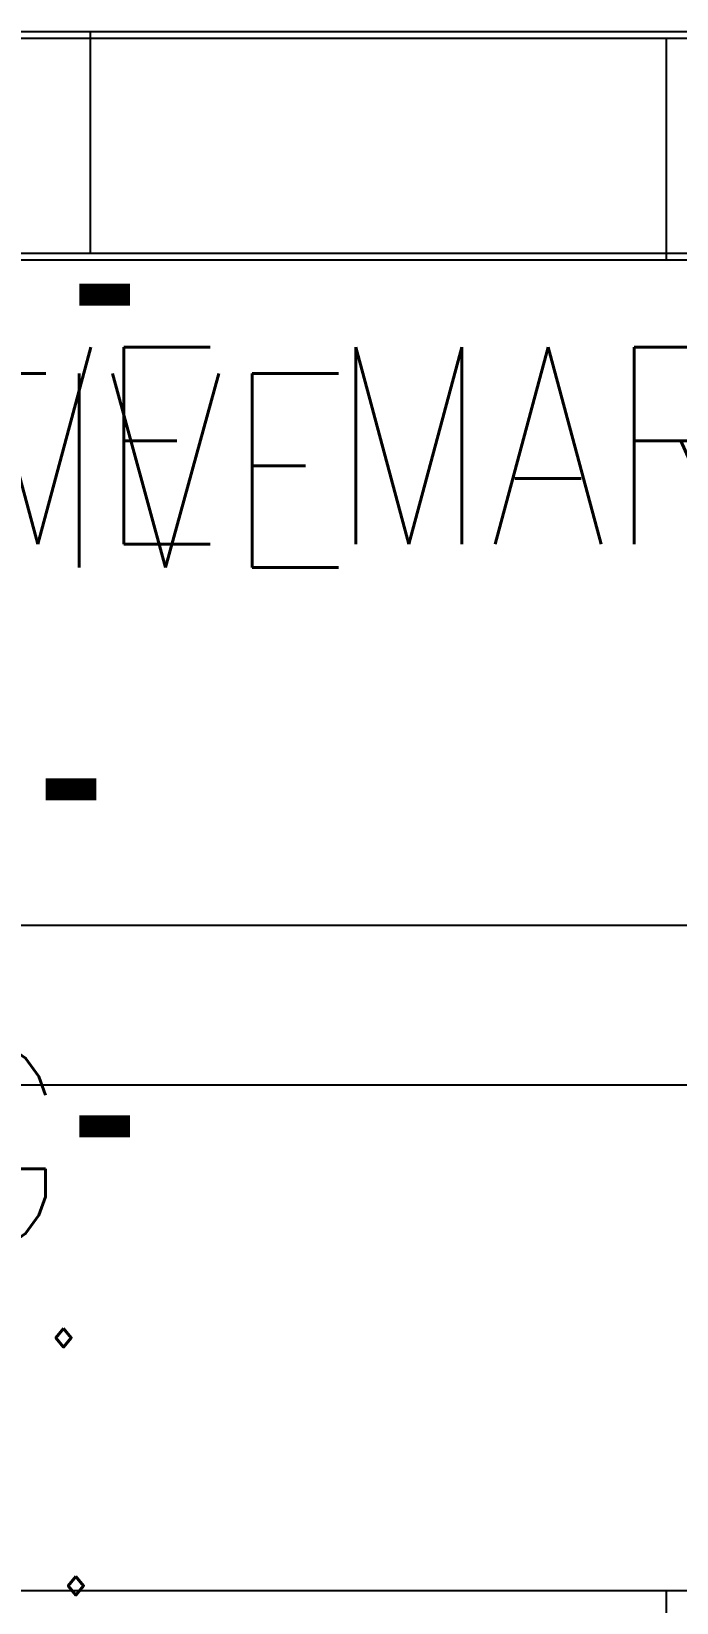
# Model space of a CAD drawing. Header units: millimetres. Extents: x -512 to 1189, y -10 to 841.
# Drawn here: x 26.93 to 38.57, y 558.66 to 587 of the extents above; entities that cross this region are included whole.
import ezdxf
from ezdxf.enums import TextEntityAlignment as Align

# ---------------------------------------------------------------- set-up
doc = ezdxf.new("R2010")
doc.units = ezdxf.units.MM
for name, color, linetype, lineweight in [('5', 7, 'Continuous', 25), ('FRAME', 7, 'Continuous', 25), ('FRAME TEXT (THICK)', 7, 'Continuous', 35), ('gen - FRAME', 7, 'Continuous', 9), ('gen - FRAME TEXT (THICK)', 7, 'Continuous', 25), ('gen - FRAME TEXT (THIN)', 7, 'Continuous', 9), ('PTEXT', 1, 'Continuous', 25)]:
    doc.layers.add(name, color=color, linetype=linetype, lineweight=lineweight)
doc.layers.add('PS', color=3, linetype='Continuous')
doc.styles.add('AWE FONT', font='awe-font.shx', dxfattribs={"width": 0.8})
doc.styles.add('ROMANS', font='ROMANS.shx', dxfattribs={"height": 3.5})

# ---------------------------------------------------------------- blocks, each defined once
blk = doc.blocks.new('SB-A1_991-5.2(block)')
at = {"layer": 'FRAME'}
for p, q in [((10.342, 586.88), (829.852, 586.88)), ((38.388, 582.88), (38.388, 586.88)), ((10.342, 582.88), (825.852, 582.88)), ((10.342, 570.88), (104.518, 570.88)), ((10.342, 558.88), (104.518, 558.88)), ((38.388, 9.384), (38.388, 558.88))]:
    blk.add_line(p, q, dxfattribs=at)
at = {"layer": 'FRAME', "style": 'ROMANS', "width": 0.8}
for s, p in [('PROTECTIVE', (10.992, 577.332)), ('DRAWING', (11.346, 565.148))]:
    blk.add_text(s, height=3.5, dxfattribs=at).set_placement(p)
at = {"layer": 'FRAME', "style": 'ROMANS', "width": 0.8, "flags": 8}
for tag, p in [('SHEET NUMBER 1', (93.449, 565.515)), ('NUMBER OF SHEETS 1', (93.205, 560.6)), ('SHEET NUMBER 2', (817.606, 16.976)), ('NUMBER OF SHEETS 2', (817.606, 10.959))]:
    blk.add_attdef(tag, p, '', height=3.5, dxfattribs=at)
at = {"layer": 'FRAME', "style": 'AWE FONT', "width": 0.8}
for tag, p in [('USED ON 01 - PREFIX', (24.156, 539.71)), ('USED ON 01 - DRG NUMBER', (24.766, 533.632)), ('USED ON 02 - PREFIX', (24.156, 524.71)), ('USED ON 02 - DRG NUMBER', (24.766, 518.632)), ('USED ON 03 - PREFIX', (24.156, 509.71)), ('USED ON 03 - DRG NUMBER', (24.766, 503.632)), ('USED ON 04 - PREFIX', (24.156, 494.71)), ('USED ON 04 - DRG NUMBER', (24.766, 488.632)), ('USED ON 05 - PREFIX', (24.156, 479.71)), ('USED ON 05 - DRG NUMBER', (24.766, 473.632)), ('USED ON 06 - PREFIX', (24.156, 464.71)), ('USED ON 06 - DRG NUMBER', (24.766, 458.632)), ('USED ON 07 - PREFIX', (24.156, 449.71)), ('USED ON 07 - DRG NUMBER', (24.766, 443.632)), ('USED ON 08 - PREFIX', (24.156, 434.71)), ('USED ON 08 - DRG NUMBER', (24.766, 428.632)), ('USED ON 09 - PREFIX', (24.156, 419.71)), ('USED ON 09 - DRG NUMBER', (24.766, 413.632)), ('USED ON 10 - PREFIX', (25.49, 404.71)), ('USED ON 10 - DRG NUMBER', (26.099, 398.632)), ('USED ON 11 - PREFIX', (25.49, 389.71)), ('USED ON 11 - DRG NUMBER', (26.099, 383.632)), ('USED ON 12 - PREFIX', (25.49, 374.71)), ('USED ON 12 - DRG NUMBER', (26.099, 368.632)), ('USED ON 13 - PREFIX', (25.49, 359.71)), ('USED ON 13 - DRG NUMBER', (26.099, 353.632)), ('USED ON 14 - PREFIX', (24.156, 344.71)), ('USED ON 14 - DRG NUMBER', (24.766, 338.632)), ('USED ON 15 - PREFIX', (24.156, 329.71)), ('USED ON 15 - DRG NUMBER', (24.766, 323.632)), ('USED ON 16 - PREFIX', (25.49, 314.71)), ('USED ON 16 - DRG NUMBER', (26.099, 308.632)), ('USED ON 17 - PREFIX', (25.49, 299.71)), ('USED ON 17 - DRG NUMBER', (26.099, 293.632)), ('USED ON 18 - PREFIX', (25.49, 284.71)), ('USED ON 18 - DRG NUMBER', (26.099, 278.632))]:
    blk.add_attdef(tag, text='', height=3.5, dxfattribs=at).set_placement(p, align=Align.CENTER)
at = {"layer": 'FRAME', "style": 'ROMANS', "flags": 8}
blk.add_attdef('COPYRIGHT YEAR', (14.775, 220.395), '', height=2.5, rotation=90, dxfattribs=at)
at = {"layer": 'FRAME', "style": 'ROMANS', "width": 0.8, "flags": 8}
blk.add_attdef('DRAWING OFFICE REF', text='', height=3.5, rotation=90, dxfattribs=at).set_placement((31.748, 138.009), align=Align.CENTER)
for tag, p, height in [('TEMPORY CAD REF', (7.221, 91.039), 3), ('CERTIFIED', (17.056, 35.296), 3.5), ('CHECKED', (26.638, 35.293), 3.5), ('DRAWN', (35.694, 35.292), 3.5)]:
    blk.add_attdef(tag, p, '', height=height, rotation=90, dxfattribs=at)
at = {"layer": 'FRAME', "style": 'ROMANS', "flags": 8}
blk.add_attdef('DRAWING OFFICE ID', (25.118, 108.101), '', height=3.5, dxfattribs=at)
for tag, p in [('DRAWING OFFICE LOCATION', (24.156, 100.911)), ('ESTABLISHMENT (A OR B)', (28.734, 94.001))]:
    blk.add_attdef(tag, text='', height=3.5, dxfattribs=at).set_placement(p, align=Align.CENTER)
at = {"layer": 'FRAME', "flags": 8}
for tag, style, width, p in [('ISSUE 7', 'ROMANS', 0.8, (421.553, 62.826)), ('CHANGE NO 7', 'ROMANS', 0.7, (378.373, 62.718)), ('DATE 7', 'ROMANS', 0.7, (440.575, 62.718)), ('SUB-CONTRACTOR', 'ROMANS', 0.8, (627.433, 57.191)), ('ISSUE 6', 'ROMANS', 0.8, (421.696, 55.253)), ('CHANGE NO 6', 'ROMANS', 0.7, (378.515, 55.146)), ('DATE 6', 'ROMANS', 0.7, (440.718, 55.146)), ('MATERIAL', 'ROMANS', 0.8, (484.431, 50.386)), ('TOLERANCE', 'AWE FONT', 0.8, (550.525, 50.246)), ('CHANGE NO 5', 'ROMANS', 0.7, (378.801, 47.858)), ('ISSUE 5', 'ROMANS', 0.8, (421.981, 47.966)), ('DATE 5', 'ROMANS', 0.7, (441.003, 47.858)), ('RESPONSIBLE AUTHORITY', 'ROMANS', 0.8, (627.433, 43.516)), ('CHANGE NO 4', 'ROMANS', 0.7, (378.944, 40.565)), ('ISSUE 4', 'ROMANS', 0.8, (422.124, 40.672)), ('DATE 4', 'ROMANS', 0.7, (441.146, 40.565)), ('CHANGE NO 3', 'ROMANS', 0.7, (378.373, 32.858)), ('ISSUE 3', 'ROMANS', 0.8, (421.553, 32.965)), ('DATE 3', 'ROMANS', 0.7, (440.575, 32.858)), ('SCALE', 'ROMANS', 0.8, (565.898, 27.712)), ('DIMS IN', 'ROMANS', 0.8, (532.422, 27.592)), ('CHANGE NO 2', 'ROMANS', 0.7, (378.373, 25.713)), ('ISSUE 2', 'ROMANS', 0.8, (421.553, 25.82)), ('DATE 2', 'ROMANS', 0.7, (440.575, 25.713)), ('PROTECTIVE FINISH', 'ROMANS', 0.8, (487.19, 21.723)), ('ISSUE 1', 'ROMANS', 0.8, (421.063, 18.227)), ('CHANGE NO 1', 'ROMANS', 0.7, (378.373, 17.998)), ('DATE 1', 'ROMANS', 0.7, (440.575, 17.998)), ('SURFACE TEXTURE', 'ROMANS', 0.8, (551.876, 12.036))]:
    blk.add_attdef(tag, text='', height=3.5, dxfattribs=dict(at, style=style, width=width)).set_placement(p, align=Align.CENTER)
at = {"layer": 'FRAME', "style": 'ROMANS', "width": 0.65, "flags": 8}
blk.add_attdef('CAD REF', text='', height=3.5, dxfattribs=at).set_placement((823.805, 60.708), align=Align.RIGHT)
at = {"layer": 'FRAME TEXT (THICK)', "style": 'ROMANS', "flags": 8}
for tag, width, p in [('PROTECTIVE MARKING 1', 0.75, (70.528, 574.016)), ('DRAWING NUMBER 1', 0.8, (55.494, 561.953)), ('TITLE 1', 0.7, (779.89, 43.658)), ('TITLE 2', 0.7, (780.638, 40.718)), ('TITLE 3', 0.7, (780.638, 36.345)), ('PROTECTIVE MARKING 2', 0.8, (791.276, 24.856)), ('DRAWING NUMBER 2', 0.8, (777.784, 12.726))]:
    blk.add_attdef(tag, text='', height=5, dxfattribs=dict(at, width=width)).set_placement(p, align=Align.CENTER)
at = {"layer": 'FRAME TEXT (THICK)', "style": 'ROMANS', "width": 0.65, "flags": 8}
for tag, p in [('SERVICE CODE(S) 1', (686.535, 64.515)), ('BUILDING(S) COVERED 1', (720.285, 64.515)), ('SERVICE CODE(S) 2', (686.885, 57.14)), ('BUILDING(S) COVERED 2', (720.635, 57.14)), ('SERVICE CODE(S) 3', (686.885, 49.765)), ('BUILDING(S) COVERED 3', (720.635, 49.765)), ('SERVICE CODE(S) 4', (686.944, 42.39)), ('BUILDING(S) COVERED 4', (720.693, 42.39)), ('SERVICE CODE(S) 5', (686.885, 35.015)), ('BUILDING(S) COVERED 5', (720.635, 35.015)), ('SERVICE CODE(S) 6', (686.885, 27.64)), ('BUILDING(S) COVERED 6', (720.635, 27.64)), ('SERVICE CODE(S) 7', (686.885, 20.265)), ('BUILDING(S) COVERED 7', (720.635, 20.265)), ('SERVICE CODE(S) 8', (686.885, 12.89)), ('BUILDING(S) COVERED 8', (720.635, 12.89))]:
    blk.add_attdef(tag, text='', height=3.5, dxfattribs=at).set_placement(p, align=Align.MIDDLE_CENTER)
blk = doc.blocks.new('Border A1')
at = {"layer": 'PS', "linetype": 'Continuous'}
for p, q in [((8, 587), (832, 587)), ((28, 583), (28, 587)), ((8, 583), (832, 583)), ((8, 568), (146, 568))]:
    blk.add_line(p, q, dxfattribs=at)
at = {"layer": 'PTEXT', "color": 3, "linetype": 'Continuous', "style": 'ROMANS'}
for s, width, p in [('PROTECTIVE MARKING', 0.784589, (8.75, 577.75)), ('DRG. NO.', 0.9027, (8.75, 558.794))]:
    blk.add_text(s, height=3.556, dxfattribs=dict(at, width=width)).set_placement(p)
at = {"layer": 'PTEXT', "color": 141, "style": 'ROMANS', "width": 0.8, "flags": 8}
for tag, p in [('U/L_CLASS', (75.5, 569)), ('TITLE_1', (758.5, 50)), ('TITLE_2', (758.5, 47)), ('TITLE_3', (758.5, 42)), ('L/R_CLASS', (758.5, 23))]:
    blk.add_attdef(tag, text='', height=5, dxfattribs=at).set_placement(p, align=Align.CENTER)
at = {"layer": 'PTEXT', "color": 3, "style": 'ROMANS', "width": 0.8, "flags": 8}
for tag, p in [('U/L_SHTNO', (139, 562.5)), ('U/L_NOSHT', (139, 555)), ('BLDG', (17.168, 89.386)), ('EST', (23.243, 83.638)), ('ISSUE9', (119, 74)), ('ISSUE8', (119, 67)), ('CERTIFIED', (18.211, 65.244)), ('ISSUE7', (119, 60)), ('ISSUE6', (119, 53)), ('ISSUE5', (119, 46)), ('SCALE', (549.506, 41.008)), ('ISSUE4', (119, 39)), ('DIMS_IN', (569.453, 39)), ('CHECKED', (18.211, 37.226)), ('ISSUE3', (119, 32)), ('ISSUE2', (119, 25)), ('ISSUE1', (119, 18)), ('DRAWN', (18.211, 16.064)), ('L/R_SHTNO', (824, 14.75)), ('L/R_NOSHT', (824, 8.75))]:
    blk.add_attdef(tag, text='', height=3.5, dxfattribs=at).set_placement(p, align=Align.CENTER)
at = {"layer": 'PTEXT', "color": 141, "style": 'ROMANS', "width": 0.8, "flags": 8}
for tag, p in [('U/L_HR', (75, 557)), ('L/R_HR', (753, 10))]:
    blk.add_attdef(tag, p, '', height=7, dxfattribs=at)
at = {"layer": 'PTEXT', "color": 3, "style": 'ROMANS', "width": 0.8, "flags": 8}
blk.add_attdef('COPY_DATE', (11.5, 166.5), '', height=2.5, rotation=90, dxfattribs=at)
at = {"layer": 'PTEXT', "color": 3, "style": 'ROMANS', "flags": 8}
for tag, p, width in [('DO_NO', (16.69, 94.994), 0.8), ('CHANGE_NO9', (42, 74), 0.8), ('DATE9', (87.5, 74), 0.65), ('CHANGE_NO8', (42, 67), 0.8), ('DATE8', (87.5, 67), 0.65), ('CHANGE_NO7', (42, 60), 0.8), ('DATE7', (87.5, 60), 0.65), ('CHANGE_NO6', (42, 53), 0.8), ('DATE6', (87.5, 53), 0.65), ('CHANGE_NO5', (42, 46), 0.8), ('DATE5', (87.5, 46), 0.65), ('CHANGE_NO4', (42, 39), 0.8), ('DATE4', (87.5, 39), 0.65), ('CHANGE_NO3', (42, 32), 0.8), ('DATE3', (87.5, 32), 0.65), ('CHANGE_NO2', (42, 25), 0.8), ('DATE2', (87.5, 25), 0.65), ('CHANGE_NO1', (42, 18), 0.8), ('DATE1', (87.5, 18), 0.65)]:
    blk.add_attdef(tag, p, '', height=3.5, dxfattribs=dict(at, width=width))
at = {"layer": 'PTEXT', "color": 3, "style": 'ROMANS', "width": 0.8, "flags": 8}
for tag, p in [('PATH_NAME', (683, 57)), ('DRAW_NAME', (683, 50))]:
    blk.add_attdef(tag, text='', height=3.5, dxfattribs=at).set_placement(p, align=Align.RIGHT)
blk = doc.blocks.new('HR-A1_801-6.1(block)')
at = {"layer": 'gen - FRAME', "linetype": 'Continuous'}
for p, q in [((8, 587), (832, 587)), ((28, 583), (28, 587)), ((8, 583), (832, 583)), ((8, 568), (146, 568))]:
    blk.add_line(p, q, dxfattribs=at)
at = {"layer": 'gen - FRAME', "linetype": 'Continuous', "style": 'ROMANS'}
for s, width, p in [('PROTECTIVE MARKING', 0.784589, (8.75, 577.75)), ('DRG. NO.', 0.9027, (8.526, 563.268))]:
    blk.add_text(s, height=3.556, dxfattribs=dict(at, width=width)).set_placement(p)
at = {"layer": 'gen - FRAME TEXT (THICK)', "style": 'ROMANS', "width": 0.8, "flags": 8}
for tag, height, p in [('PROTECTIVE MARKING 1', 7, (99.435, 571.842)), ('DRAWING NUMBER 1', 7, (77.911, 556.594)), ('TITLE 1', 5, (757.929, 49.948)), ('TITLE 2', 5, (758.5, 47)), ('TITLE 3', 5, (758.5, 42)), ('PROTECTIVE MARKING 2', 7, (781.139, 24.414)), ('DRAWING NUMBER 2', 7, (758.259, 10.606))]:
    blk.add_attdef(tag, text='', height=height, dxfattribs=at).set_placement(p, align=Align.CENTER)
at = {"layer": 'gen - FRAME TEXT (THIN)', "style": 'ROMANS', "flags": 8}
for tag, width, p in [('SHEET NUMBER 1', 0.8, (139, 562.5)), ('NUMBER OF SHEETS 1', 0.8, (139, 555)), ('DRAWING OFFICE LOCATION', 0.8, (17.168, 89.386)), ('ESTABLISHMENT (A OR B)', 0.8, (23.243, 83.638)), ('MP 9', 0.8, (131.374, 74.272)), (' DATE 9', 0.65, (96.435, 74)), ('ISSUE 9', 0.8, (119, 74)), ('CHANGE NO 9', 0.8, (51.465, 73.769)), ('MP 8', 0.8, (131.374, 67.272)), ('DATE 8', 0.65, (96.435, 67)), ('ISSUE 8', 0.8, (119, 67)), ('CHANGE NO 8', 0.8, (51.465, 66.769)), ('MP 7', 0.8, (131.374, 60.272)), ('DATE 7', 0.65, (96.435, 60)), ('ISSUE 7', 0.8, (119, 60)), ('CHANGE NO 7', 0.8, (51.465, 59.769)), ('MP 6', 0.8, (131.374, 53.272)), ('DATE 6', 0.65, (96.435, 53)), ('ISSUE 6', 0.8, (119, 53)), ('CHANGE NO 6', 0.8, (51.465, 52.769)), ('MP 5', 0.8, (131.374, 46.272)), ('DATE 5', 0.65, (96.435, 46)), ('ISSUE 5', 0.8, (119, 46)), ('CHANGE NO 5', 0.8, (51.465, 45.769)), ('SCALE', 0.8, (549.506, 41.008)), ('CONTRACTOR DRAWING NO', 0.8, (649.13, 40.693)), ('MP 4', 0.8, (131.374, 39.272)), ('CHANGE NO 4', 0.8, (51.465, 38.769)), ('DATE 4', 0.65, (96.435, 39)), ('ISSUE 4', 0.8, (119, 39)), ('DIMS IN', 0.8, (569.453, 39)), ('MP 3', 0.8, (131.374, 32.272)), ('DATE 3', 0.65, (96.435, 32)), ('ISSUE 3', 0.8, (119, 32)), ('CHANGE NO 3', 0.8, (51.465, 31.769)), ('RESPONSIBLE AUTHORITY', 0.8, (653.057, 26.717)), ('MP 2', 0.8, (131.374, 25.272)), ('DATE 2', 0.65, (96.435, 25)), ('ISSUE 2', 0.8, (119, 25)), ('CHANGE NO 2', 0.8, (51.465, 24.769)), ('MP 1', 0.8, (131.374, 18.272)), ('CHANGE NO 1', 0.8, (51.465, 17.769)), ('DATE 1', 0.65, (96.435, 18)), ('ISSUE 1', 0.8, (119, 18)), ('SHEET NUMBER 2', 0.8, (824, 14.75)), ('NUMBER OF SHEETS 2', 0.8, (824, 8.75))]:
    blk.add_attdef(tag, text='', height=3.5, dxfattribs=dict(at, width=width)).set_placement(p, align=Align.CENTER)
at = {"layer": 'gen - FRAME TEXT (THIN)', "style": 'ROMANS', "width": 0.8, "flags": 8}
blk.add_attdef('COPYRIGHT YEAR', (11.5, 166.5), '', height=2.5, rotation=90, dxfattribs=at)
for tag, p, height in [('DRAWING OFFICE ID', (16.69, 94.994), 3.5), ('ESTD MASS', (541.782, 53.321), 3.5), ('MATERIAL', (420.736, 44.916), 3.5), ('PROTECTIVE FINISH', (420.859, 23.897), 3.5), ('TOLERANCE', (525.217, 18.871), 3.5), ('SURFACE TEXTURE', (420.859, 10.166), 3.5), ('TEMPORY CAD REF', (86.072, 0.852), 3)]:
    blk.add_attdef(tag, p, '', height=height, dxfattribs=at)
at = {"layer": 'gen - FRAME TEXT (THIN)', "style": 'ROMANS', "width": 0.6, "flags": 8}
for tag, rotation, p in [('CERTIFIED', 49.8895, (19.119, 66.858)), ('CHECKED', 51.2317, (17.787, 41.136)), ('DRAWN', 50.4742, (18.251, 17.684))]:
    blk.add_attdef(tag, text='', height=3, rotation=rotation, dxfattribs=at).set_placement(p, align=Align.CENTER)
at = {"layer": 'gen - FRAME TEXT (THIN)', "style": 'ROMANS', "width": 0.8, "flags": 8}
for tag, p in [('CAD REF (PATH)', (683, 57)), ('CAD REF (FILE NAME)', (683, 50))]:
    blk.add_attdef(tag, text='', height=3.5, dxfattribs=at).set_placement(p, align=Align.RIGHT)
blk = doc.blocks.new('Border')
at = {"layer": 'PS', "linetype": 'Continuous'}
for p, q in [((8, 587), (832, 587)), ((28, 583), (28, 587)), ((8, 583), (832, 583)), ((8, 568), (146, 568))]:
    blk.add_line(p, q, dxfattribs=at)
at = {"layer": 'PTEXT', "color": 3, "linetype": 'Continuous', "style": 'ROMANS'}
for s, width, p in [('PROTECTIVE MARKING', 0.784589, (8.75, 577.75)), ('DRG. NO.', 0.9027, (8.75, 558.794))]:
    blk.add_text(s, height=3.556, dxfattribs=dict(at, width=width)).set_placement(p)
at = {"layer": 'PTEXT', "color": 141, "style": 'ROMANS', "width": 0.8, "flags": 8}
for tag, p in [('U/L_CLASS', (75.5, 569)), ('TITLE_1', (758.5, 50)), ('TITLE_2', (758.5, 47)), ('TITLE_3', (758.5, 42)), ('L/R_CLASS', (758.5, 23))]:
    blk.add_attdef(tag, text='', height=5, dxfattribs=at).set_placement(p, align=Align.CENTER)
at = {"layer": 'PTEXT', "color": 3, "style": 'ROMANS', "width": 0.8, "flags": 8}
for tag, p in [('U/L_SHTNO', (139, 562.5)), ('U/L_NOSHT', (139, 555)), ('BLDG', (17.168, 89.386)), ('EST', (23.243, 83.638)), ('ISSUE9', (119, 74)), ('ISSUE8', (119, 67)), ('CERTIFIED', (18.211, 65.244)), ('ISSUE7', (119, 60)), ('ISSUE6', (119, 53)), ('ISSUE5', (119, 46)), ('SCALE', (549.506, 41.008)), ('ISSUE4', (119, 39)), ('DIMS_IN', (569.453, 39)), ('CHECKED', (18.211, 37.226)), ('ISSUE3', (119, 32)), ('ISSUE2', (119, 25)), ('ISSUE1', (119, 18)), ('DRAWN', (18.211, 16.064)), ('L/R_SHTNO', (824, 14.75)), ('L/R_NOSHT', (824, 8.75))]:
    blk.add_attdef(tag, text='', height=3.5, dxfattribs=at).set_placement(p, align=Align.CENTER)
at = {"layer": 'PTEXT', "color": 141, "style": 'ROMANS', "width": 0.8, "flags": 8}
for tag, p in [('U/L_HR', (75, 557)), ('L/R_HR', (753, 10))]:
    blk.add_attdef(tag, p, '', height=7, dxfattribs=at)
at = {"layer": 'PTEXT', "color": 3, "style": 'ROMANS', "width": 0.8, "flags": 8}
blk.add_attdef('COPY_DATE', (11.5, 166.5), '', height=2.5, rotation=90, dxfattribs=at)
at = {"layer": 'PTEXT', "color": 3, "style": 'ROMANS', "flags": 8}
for tag, p, width in [('DO_NO', (16.69, 94.994), 0.8), ('CHANGE_NO9', (42, 74), 0.8), ('DATE9', (87.5, 74), 0.65), ('CHANGE_NO8', (42, 67), 0.8), ('DATE8', (87.5, 67), 0.65), ('CHANGE_NO7', (42, 60), 0.8), ('DATE7', (87.5, 60), 0.65), ('CHANGE_NO6', (42, 53), 0.8), ('DATE6', (87.5, 53), 0.65), ('CHANGE_NO5', (42, 46), 0.8), ('DATE5', (87.5, 46), 0.65), ('CHANGE_NO4', (42, 39), 0.8), ('DATE4', (87.5, 39), 0.65), ('CHANGE_NO3', (42, 32), 0.8), ('DATE3', (87.5, 32), 0.65), ('CHANGE_NO2', (42, 25), 0.8), ('DATE2', (87.5, 25), 0.65), ('CHANGE_NO1', (42, 18), 0.8), ('DATE1', (87.5, 18), 0.65)]:
    blk.add_attdef(tag, p, '', height=3.5, dxfattribs=dict(at, width=width))
at = {"layer": 'PTEXT', "color": 3, "style": 'ROMANS', "width": 0.8, "flags": 8}
for tag, p in [('PATH_NAME', (683, 57)), ('DRAW_NAME', (683, 50))]:
    blk.add_attdef(tag, text='', height=3.5, dxfattribs=at).set_placement(p, align=Align.RIGHT)
blk = doc.blocks.new('SB-A0_990-5 2(block)')
at = {"layer": 'FRAME', "style": 'ROMANS', "width": 0.8, "flags": 8}
for tag, p in [('SHEET NUMBER 1', (96.83, 809.477)), ('NUMBER OF SHEETS 1', (96.916, 805.102)), ('SHEET NUMBER 2', (1166.651, 15.815)), ('NUMBER OF SHEETS 2', (1166.651, 10.481))]:
    blk.add_attdef(tag, p, '', height=3.5, dxfattribs=at)
at = {"layer": 'FRAME', "style": 'AWE FONT', "width": 0.8}
for tag, p in [('USED ON 01 - PREFIX', (27.644, 781.977)), ('USED ON 01 - DRG NUMBER', (28.254, 775.899)), ('USED ON 02 - PREFIX', (27.644, 766.977)), ('USED ON 02 - DRG NUMBER', (28.254, 760.899)), ('USED ON 03 - PREFIX', (27.644, 751.977)), ('USED ON 03 - DRG NUMBER', (28.254, 745.899)), ('USED ON 04 - PREFIX', (27.644, 736.977)), ('USED ON 04 - DRG NUMBER', (28.254, 730.899)), ('USED ON 05 - PREFIX', (27.644, 721.977)), ('USED ON 05 - DRG NUMBER', (28.254, 715.899)), ('USED ON 06 - PREFIX', (27.644, 706.977)), ('USED ON 06 - DRG NUMBER', (28.254, 700.899)), ('USED ON 07 - PREFIX', (27.644, 691.977)), ('USED ON 07 - DRG NUMBER', (28.254, 685.899)), ('USED ON 08 - PREFIX', (27.644, 676.977)), ('USED ON 08 - DRG NUMBER', (28.254, 670.899)), ('USED ON 09 - PREFIX', (27.644, 661.977)), ('USED ON 09 - DRG NUMBER', (28.254, 655.899)), ('USED ON 10 - PREFIX', (28.977, 646.977)), ('USED ON 10 - DRG NUMBER', (29.587, 640.899)), ('USED ON 11 - PREFIX', (28.977, 631.977)), ('USED ON 11 - DRG NUMBER', (29.587, 625.899)), ('USED ON 12 - PREFIX', (28.977, 616.977)), ('USED ON 12 - DRG NUMBER', (29.587, 610.899)), ('USED ON 13 - PREFIX', (28.977, 601.977)), ('USED ON 13 - DRG NUMBER', (29.587, 595.899)), ('USED ON 14 - PREFIX', (27.644, 586.977)), ('USED ON 14 - DRG NUMBER', (28.254, 580.899)), ('USED ON 15 - PREFIX', (27.644, 571.977)), ('USED ON 15 - DRG NUMBER', (28.254, 565.899)), ('USED ON 16 - PREFIX', (28.977, 556.977)), ('USED ON 16 - DRG NUMBER', (29.587, 550.899)), ('USED ON 17 - PREFIX', (28.977, 541.977)), ('USED ON 17 - DRG NUMBER', (29.587, 535.899)), ('USED ON 18 - PREFIX', (28.977, 526.977)), ('USED ON 18 - DRG NUMBER', (29.587, 520.899)), ('USED ON 19 - PREFIX', (28.977, 511.977)), ('USED ON 19 - DRG NUMBER', (29.587, 505.899)), ('USED ON 20 - PREFIX', (28.977, 496.977)), ('USED ON 20 - DRG NUMBER', (29.587, 490.899)), ('USED ON 21 - PREFIX', (28.977, 481.977)), ('USED ON 21 - DRG NUMBER', (29.587, 475.899)), ('USED ON 22 - PREFIX', (28.977, 466.977)), ('USED ON 22 - DRG NUMBER', (29.587, 460.899)), ('USED ON 23 - PREFIX', (28.977, 451.977)), ('USED ON 23 - DRG NUMBER', (29.587, 445.899)), ('USED ON 24 - PREFIX', (30.377, 436.977)), ('USED ON 24 - DRG NUMBER', (30.987, 430.899)), ('USED ON 25 - PREFIX', (30.377, 421.977)), ('USED ON 25 - DRG NUMBER', (30.987, 415.899)), ('USED ON 26 - PREFIX', (30.377, 406.977)), ('USED ON 26 - DRG NUMBER', (30.987, 400.899)), ('USED ON 27 - PREFIX', (30.377, 391.977)), ('USED ON 27 - DRG NUMBER', (30.987, 385.899)), ('USED ON 28 - PREFIX', (30.377, 376.977)), ('USED ON 28 - DRG NUMBER', (30.987, 370.899)), ('USED ON 29 - PREFIX', (30.377, 361.977)), ('USED ON 29 - DRG NUMBER', (30.987, 355.899)), ('USED ON 30 - PREFIX', (30.377, 346.977)), ('USED ON 30 - DRG NUMBER', (30.987, 340.899)), ('USED ON 31 - PREFIX', (30.377, 331.977)), ('USED ON 31 - DRG NUMBER', (30.987, 325.899)), ('USED ON 32 - PREFIX', (30.377, 316.977)), ('USED ON 32 - DRG NUMBER', (30.987, 310.899))]:
    blk.add_attdef(tag, text='', height=3.5, dxfattribs=at).set_placement(p, align=Align.CENTER)
at = {"layer": 'FRAME', "style": 'ROMANS', "flags": 8}
blk.add_attdef('COPYRIGHT YEAR', (16.5, 239.122), '', height=2.5, rotation=90, dxfattribs=at)
at = {"layer": 'FRAME', "style": 'ROMANS', "width": 0.8, "flags": 8}
blk.add_attdef('DRAWING OFFICE REF', text='', height=3.5, rotation=90, dxfattribs=at).set_placement((36.277, 151.979), align=Align.CENTER)
for tag, p in [('TEMPORY CAD REF', (7.435, 88.849)), ('CERTIFIED', (18.258, 38.534)), ('CHECKED', (29.521, 38.531)), ('DRAWN', (40.498, 38.529))]:
    blk.add_attdef(tag, p, '', height=3.5, rotation=90, dxfattribs=at)
at = {"layer": 'FRAME', "style": 'ROMANS', "flags": 8}
blk.add_attdef('DRAWING OFFICE ID', (22.975, 119.197), '', height=3.5, dxfattribs=at)
for tag, p in [('DRAWING OFFICE LOCATION', (27.039, 113.034)), ('ESTABLISHMENT (A OR B)', (31.617, 106.364))]:
    blk.add_attdef(tag, text='', height=3.5, dxfattribs=at).set_placement(p, align=Align.CENTER)
at = {"layer": 'FRAME', "flags": 8}
for tag, style, width, p in [('CHANGE NO 7', 'ROMANS', 0.7, (703.547, 62.125)), ('ISSUE 7', 'ROMANS', 0.7, (746.587, 62.232)), ('DATE 7', 'ROMANS', 0.7, (765.024, 62.125)), ('SUB-CONTRACTOR', 'ROMANS', 0.8, (970.759, 56.601)), ('CHANGE NO 6', 'ROMANS', 0.7, (703.547, 54.7)), ('ISSUE 6', 'ROMANS', 0.7, (746.587, 54.807)), ('DATE 6', 'ROMANS', 0.7, (765.024, 54.7)), ('MATERIAL', 'ROMANS', 0.8, (819.014, 49.809)), ('TOLERANCE', 'AWE FONT', 0.8, (887.248, 49.669)), ('CHANGE NO 5', 'ROMANS', 0.7, (703.547, 47.275)), ('ISSUE 5', 'ROMANS', 0.7, (746.587, 47.382)), ('DATE 5', 'ROMANS', 0.7, (765.024, 47.275)), ('RESPONSIBLE AUTHORITY', 'ROMANS', 0.8, (970.759, 41.851)), ('ISSUE 4', 'ROMANS', 0.7, (746.587, 39.957)), ('CHANGE NO 4', 'ROMANS', 0.7, (703.547, 39.85)), ('DATE 4', 'ROMANS', 0.7, (765.024, 39.85)), ('ISSUE 3', 'ROMANS', 0.7, (746.587, 32.532)), ('CHANGE NO 3', 'ROMANS', 0.7, (703.547, 32.425)), ('DATE 3', 'ROMANS', 0.7, (765.024, 32.425)), ('DIMS IN', 'ROMANS', 0.8, (873.526, 26.173)), ('SCALE', 'ROMANS', 0.8, (908.915, 26.163)), ('CHANGE NO 2', 'ROMANS', 0.7, (703.547, 25)), ('ISSUE 2', 'ROMANS', 0.7, (746.587, 25.107)), ('DATE 2', 'ROMANS', 0.7, (765.024, 25)), ('PROTECTIVE FINISH', 'ROMANS', 0.8, (818.502, 20.715)), ('CHANGE NO 1', 'ROMANS', 0.7, (703.547, 17.575)), ('ISSUE 1', 'ROMANS', 0.7, (746.587, 17.682)), ('DATE 1', 'ROMANS', 0.7, (765.024, 17.575)), ('SURFACE TEXTURE', 'ROMANS', 0.8, (892.797, 11.486))]:
    blk.add_attdef(tag, text='', height=3.5, dxfattribs=dict(at, style=style, width=width)).set_placement(p, align=Align.CENTER)
at = {"layer": 'FRAME', "style": 'ROMANS', "width": 0.7, "flags": 8}
blk.add_attdef('CAD REF', text='', height=3.5, dxfattribs=at).set_placement((1173.702, 60.342), align=Align.RIGHT)
at = {"layer": 'FRAME TEXT (THICK)', "style": 'ROMANS', "width": 0.8, "flags": 8}
for tag, p in [('PROTECTIVE MARKING 1', (71.837, 818.185)), ('DRAWING NUMBER 1', (56.871, 806.213)), ('TITLE 1', (1127.697, 42.943)), ('TITLE 2', (1128.41, 38.943)), ('TITLE 3', (1128.41, 35.443)), ('PROTECTIVE MARKING 2', (1139.856, 23.907)), ('DRAWING NUMBER 2', (1126.299, 12.124))]:
    blk.add_attdef(tag, text='', height=5, dxfattribs=at).set_placement(p, align=Align.CENTER)
at = {"layer": 'FRAME TEXT (THICK)', "style": 'ROMANS', "width": 0.7, "flags": 8}
for tag, p in [('SERVICE CODE(S) 1', (1030.073, 64.248)), ('BUILDING(S) COVERED 1', (1065.121, 64.248)), ('SERVICE CODE(S) 2', (1030.423, 56.862)), ('BUILDING(S) COVERED 2', (1065.471, 56.862)), ('SERVICE CODE(S) 3', (1030.423, 49.475)), ('BUILDING(S) COVERED 3', (1065.471, 49.475)), ('SERVICE CODE(S) 4', (1030.481, 42.089)), ('BUILDING(S) COVERED 4', (1065.529, 42.089)), ('SERVICE CODE(S) 5', (1030.423, 34.702)), ('BUILDING(S) COVERED 5', (1065.471, 34.702)), ('SERVICE CODE(S) 6', (1030.423, 27.315)), ('BUILDING(S) COVERED 6', (1065.471, 27.315)), ('SERVICE CODE(S) 7', (1030.423, 19.929)), ('BUILDING(S) COVERED 7', (1065.471, 19.929)), ('SERVICE CODE(S) 8', (1030.423, 12.542)), ('BUILDING(S) COVERED 8', (1065.471, 12.542))]:
    blk.add_attdef(tag, text='', height=3.5, dxfattribs=at).set_placement(p, align=Align.MIDDLE_CENTER)

msp = doc.modelspace()

# ---------------------------------------------------------------- block references
ref = msp.add_blockref('SB-A0_990-5 2(block)', (0, 0))
ref.add_attrib('USED ON 14 - DRG NUMBER', '-', dxfattribs={"layer": 'FRAME', "height": 3.5, "style": 'AWE FONT', "width": 0.8}).set_placement((28.254, 580.899), align=Align.CENTER)
ref.add_attrib('USED ON 15 - PREFIX', '-', dxfattribs={"layer": 'FRAME', "height": 3.5, "style": 'AWE FONT', "width": 0.8}).set_placement((27.644, 571.977), align=Align.CENTER)
ref.add_attrib('USED ON 15 - DRG NUMBER', '-', dxfattribs={"layer": 'FRAME', "height": 3.5, "style": 'AWE FONT', "width": 0.8}).set_placement((28.254, 565.899), align=Align.CENTER)
msp.add_blockref('SB-A1_991-5.2(block)', (0, 0))
at = {"layer": '5'}
for name in ['Border A1', 'Border']:
    msp.add_blockref(name, (0, 0), dxfattribs=at)
at = {"layer": 'gen - FRAME'}
msp.add_blockref('HR-A1_801-6.1(block)', (0, 0), dxfattribs=at)

doc.saveas('drawing.dxf')
